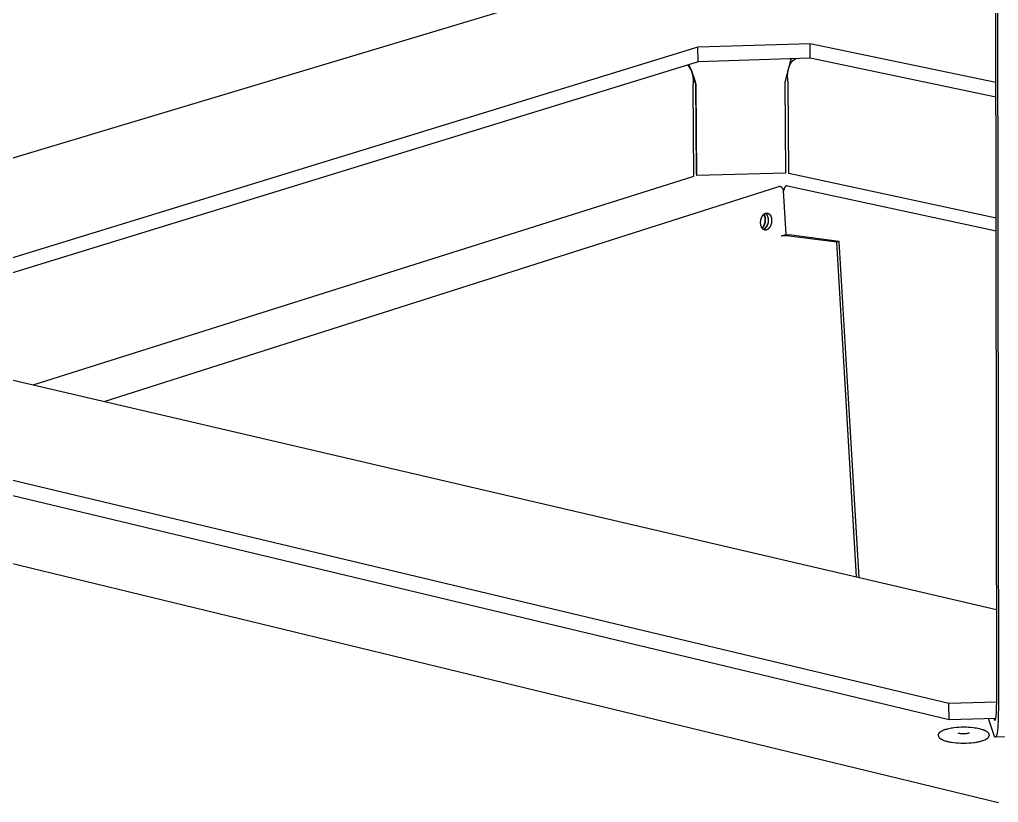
# Model space of a CAD drawing. Header units: millimetres. Extents: x -962 to 3068, y -237 to 2578.
# Drawn here: x 57.1 to 206.3, y 489 to 608.3 of the extents above; entities that cross this region are included whole.
import ezdxf

# ---------------------------------------------------------------- set-up
doc = ezdxf.new("R2010")
doc.units = ezdxf.units.MM
doc.header["$MEASUREMENT"] = 0
doc.layers.add('Domyślny', color=7, linetype='Continuous', true_color=0x000000)
doc.layers.add('Utwórz2D linie widoczne', color=7, linetype='Continuous', true_color=0x000000)

msp = doc.modelspace()

# ---------------------------------------------------------------- linework, layer by layer
at = {"layer": 'Domyślny'}
msp.add_line((-17.56, 543.24), (206.31, 488.99), dxfattribs=at)
at = {"layer": 'Utwórz2D linie widoczne'}
for p, q in [((206.03, 504.2), (205.83, 660.85)), ((206.1, 660.44), (206.29, 503.45)), ((-9.43, 567.55), (141.84, 613.02)), ((177.59, 604.63), (160.5, 604.1)), ((205.91, 598.72), (177.59, 604.63)), ((177.6, 602.44), (177.59, 604.63)), ((160.5, 604.1), (30.55, 564.18)), ((160.52, 601.91), (160.5, 604.1)), ((160.52, 601.91), (30.7, 561.9)), ((158.98, 601.32), (158.9, 601.41)), ((159.06, 601.22), (158.98, 601.32)), ((159.13, 601.12), (159.06, 601.22)), ((159.32, 601.05), (159.12, 601.48)), ((177.6, 602.44), (160.52, 601.91)), ((174.66, 602.25), (174.33, 601.09)), ((174.37, 601.05), (174.41, 601.17)), ((174.41, 601.17), (174.43, 601.23)), ((174.43, 601.23), (174.46, 601.28)), ((174.46, 601.28), (174.48, 601.34)), ((174.48, 601.34), (174.5, 601.39)), ((174.5, 601.39), (174.53, 601.44)), ((174.53, 601.44), (174.55, 601.49)), ((174.55, 601.49), (174.58, 601.54)), ((174.58, 601.54), (174.6, 601.59)), ((174.6, 601.59), (174.63, 601.64)), ((174.63, 601.64), (174.66, 601.69)), ((174.79, 602.35), (174.66, 602.25)), ((174.67, 601.7), (174.66, 602.25)), ((174.66, 601.69), (174.69, 601.73)), ((174.69, 601.73), (174.71, 601.77)), ((174.71, 601.77), (174.74, 601.81)), ((174.74, 601.81), (174.77, 601.85)), ((174.77, 601.85), (174.8, 601.89)), ((174.8, 601.89), (174.83, 601.93)), ((174.83, 601.93), (174.86, 601.97)), ((174.86, 601.97), (174.89, 602)), ((174.89, 602), (174.92, 602.03)), ((174.92, 602.03), (174.95, 602.06)), ((174.95, 602.06), (174.99, 602.09)), ((174.99, 602.09), (175, 602.1)), ((175, 602.1), (175.02, 602.12)), ((175.02, 602.12), (175.04, 602.13)), ((175.04, 602.13), (175.05, 602.14)), ((175.05, 602.14), (175.07, 602.16)), ((175.07, 602.16), (175.09, 602.17)), ((175.09, 602.17), (175.1, 602.18)), ((175.1, 602.18), (175.12, 602.19)), ((175.12, 602.19), (175.14, 602.2)), ((175.14, 602.2), (175.16, 602.21)), ((175.16, 602.21), (175.35, 602.37)), ((205.91, 596.51), (177.6, 602.44)), ((159.2, 601.02), (159.13, 601.12)), ((159.27, 600.92), (159.2, 601.02)), ((159.33, 600.81), (159.27, 600.92)), ((159.51, 600.62), (159.32, 601.05)), ((159.39, 600.71), (159.33, 600.81)), ((159.45, 600.6), (159.39, 600.71)), ((159.5, 600.49), (159.45, 600.6)), ((159.55, 600.37), (159.5, 600.49)), ((159.68, 600.18), (159.51, 600.62)), ((159.6, 600.26), (159.55, 600.37)), ((159.64, 600.14), (159.6, 600.26)), ((159.68, 600.03), (159.64, 600.14)), ((159.84, 599.74), (159.68, 600.18)), ((159.71, 599.91), (159.68, 600.03)), ((159.74, 599.79), (159.71, 599.91)), ((159.76, 599.67), (159.74, 599.79)), ((159.79, 599.55), (159.76, 599.67)), ((159.99, 599.3), (159.84, 599.74)), ((174.03, 599.93), (173.76, 598.75)), ((174.33, 601.09), (174.03, 599.93)), ((174.04, 599.92), (174.19, 600.2)), ((174.17, 599.9), (174.18, 600.04)), ((174.17, 599.77), (174.17, 599.9)), ((174.17, 599.64), (174.17, 599.77)), ((174.18, 600.04), (174.19, 600.17)), ((174.19, 600.17), (174.21, 600.3)), ((174.21, 600.3), (174.22, 600.43)), ((174.22, 600.43), (174.25, 600.56)), ((174.25, 600.56), (174.27, 600.69)), ((174.27, 600.69), (174.31, 600.82)), ((174.31, 600.82), (174.34, 600.94)), ((174.34, 600.94), (174.37, 601.05)), ((159.77, 598.32), (159.79, 598.45)), ((159.88, 584.47), (159.77, 598.32)), ((159.8, 599.43), (159.79, 599.55)), ((159.79, 598.45), (159.81, 598.57)), ((159.82, 599.3), (159.8, 599.43)), ((159.81, 599.28), (160.02, 598.92)), ((159.81, 598.57), (159.82, 598.69)), ((159.82, 599.18), (159.82, 599.3)), ((159.83, 599.06), (159.82, 599.18)), ((159.82, 598.69), (159.83, 598.81)), ((159.83, 598.94), (159.83, 599.06)), ((159.83, 598.81), (159.83, 598.94)), ((160.12, 598.84), (159.99, 599.3)), ((160.2, 598.5), (160.02, 598.92)), ((160.11, 598.74), (160.22, 584.92)), ((160.24, 598.39), (160.12, 598.84)), ((160.2, 598.5), (160.24, 598.39)), ((160.34, 584.54), (160.24, 598.39)), ((173.76, 598.75), (173.85, 584.91)), ((174.17, 599.5), (174.17, 599.64)), ((174.18, 599.36), (174.17, 599.5)), ((174.19, 599.23), (174.18, 599.36)), ((174.2, 599.1), (174.19, 599.23)), ((174.22, 598.97), (174.2, 599.1)), ((174.24, 598.84), (174.22, 598.97)), ((174.26, 598.72), (174.24, 598.84)), ((174.34, 584.87), (174.26, 598.72)), ((160.22, 584.92), (160.34, 584.54)), ((173.85, 584.91), (160.34, 584.54)), ((205.93, 578.08), (174.34, 584.87)), ((59.18, 552.65), (159.88, 584.47)), ((70.04, 550.11), (172.85, 582.87)), ((172.88, 582.87), (172.85, 582.87)), ((172.9, 582.87), (172.88, 582.87)), ((172.92, 582.87), (172.9, 582.87)), ((172.94, 582.87), (172.92, 582.87)), ((172.96, 582.87), (172.94, 582.87)), ((172.98, 582.87), (172.96, 582.87)), ((173.01, 582.86), (172.98, 582.87)), ((173.03, 582.86), (173.01, 582.86)), ((173.05, 582.86), (173.03, 582.86)), ((173.07, 582.85), (173.05, 582.86)), ((173.09, 582.84), (173.07, 582.85)), ((173.11, 582.84), (173.09, 582.84)), ((173.13, 582.83), (173.11, 582.84)), ((173.15, 582.82), (173.13, 582.83)), ((173.17, 582.81), (173.15, 582.82)), ((173.19, 582.8), (173.17, 582.81)), ((173.21, 582.79), (173.19, 582.8)), ((173.23, 582.78), (173.21, 582.79)), ((173.25, 582.77), (173.23, 582.78)), ((173.27, 582.75), (173.25, 582.77)), ((173.28, 582.74), (173.27, 582.75)), ((173.3, 582.73), (173.28, 582.74)), ((173.32, 582.71), (173.3, 582.73)), ((173.33, 582.7), (173.32, 582.71)), ((173.35, 582.68), (173.33, 582.7)), ((173.36, 582.67), (173.35, 582.68)), ((173.38, 582.65), (173.36, 582.67)), ((173.39, 582.63), (173.38, 582.65)), ((173.4, 582.62), (173.39, 582.63)), ((173.42, 582.6), (173.4, 582.62)), ((173.43, 582.58), (173.42, 582.6)), ((173.44, 582.56), (173.43, 582.58)), ((173.45, 582.54), (173.44, 582.56)), ((173.46, 582.52), (173.45, 582.54)), ((173.47, 582.5), (173.46, 582.52)), ((173.48, 582.48), (173.47, 582.5)), ((173.49, 582.46), (173.48, 582.48)), ((173.5, 582.44), (173.49, 582.46)), ((173.63, 582.41), (173.49, 582.42)), ((173.5, 582.42), (173.5, 582.44)), ((173.51, 582.4), (173.5, 582.42)), ((173.51, 582.38), (173.51, 582.4)), ((173.52, 582.36), (173.51, 582.38)), ((173.52, 582.34), (173.52, 582.36)), ((173.53, 582.32), (173.52, 582.34)), ((173.52, 582.27), (173.56, 582.26)), ((173.53, 582.29), (173.53, 582.32)), ((173.53, 582.27), (173.53, 582.29)), ((173.53, 582.25), (173.53, 582.27)), ((173.53, 582.23), (173.53, 582.25)), ((173.53, 582.21), (173.53, 582.23)), ((173.93, 575.55), (173.53, 582.21)), ((173.56, 582.26), (173.59, 582.26)), ((173.59, 582.26), (173.62, 582.25)), ((173.62, 582.47), (173.61, 582.45)), ((173.61, 582.45), (173.61, 582.42)), ((173.61, 582.42), (173.61, 582.4)), ((173.61, 582.4), (173.61, 582.38)), ((173.61, 582.38), (173.61, 582.36)), ((173.61, 582.36), (173.61, 582.34)), ((173.61, 582.34), (173.61, 582.31)), ((173.61, 582.31), (173.62, 582.29)), ((173.63, 582.53), (173.62, 582.51)), ((173.62, 582.51), (173.62, 582.49)), ((173.62, 582.49), (173.62, 582.47)), ((173.62, 582.29), (173.62, 582.27)), ((173.62, 582.27), (173.62, 582.25)), ((173.64, 582.55), (173.63, 582.53)), ((173.65, 582.6), (173.64, 582.57)), ((173.64, 582.57), (173.64, 582.55)), ((173.66, 582.62), (173.65, 582.6)), ((173.67, 582.64), (173.66, 582.62)), ((173.68, 582.68), (173.67, 582.66)), ((173.67, 582.66), (173.67, 582.64)), ((173.69, 582.7), (173.68, 582.68)), ((173.71, 582.71), (173.69, 582.7)), ((173.72, 582.73), (173.71, 582.71)), ((173.73, 582.75), (173.72, 582.73)), ((173.74, 582.77), (173.73, 582.75)), ((173.76, 582.79), (173.74, 582.77)), ((173.77, 582.8), (173.76, 582.79)), ((173.79, 582.82), (173.77, 582.8)), ((173.8, 582.83), (173.79, 582.82)), ((173.82, 582.85), (173.8, 582.83)), ((173.83, 582.86), (173.82, 582.85)), ((173.85, 582.88), (173.83, 582.86)), ((173.87, 582.89), (173.85, 582.88)), ((173.89, 582.9), (173.87, 582.89)), ((173.91, 582.92), (173.89, 582.9)), ((173.92, 582.93), (173.91, 582.92)), ((173.94, 582.94), (173.92, 582.93)), ((173.96, 582.95), (173.94, 582.94)), ((173.98, 582.96), (173.96, 582.95)), ((174, 582.97), (173.98, 582.96)), ((174.02, 582.98), (174, 582.97)), ((174.04, 582.98), (174.02, 582.98)), ((174.07, 582.99), (174.04, 582.98)), ((174.09, 583), (174.07, 582.99)), ((174.11, 583), (174.09, 583)), ((174.13, 583.01), (174.11, 583)), ((174.13, 583.01), (205.94, 576.15)), ((170.7, 578.77), (170.72, 578.78)), ((170.72, 578.78), (170.74, 578.79)), ((170.74, 578.79), (170.76, 578.8)), ((170.76, 578.8), (170.78, 578.8)), ((170.78, 578.8), (170.8, 578.81)), ((170.79, 578.81), (170.83, 578.77)), ((170.8, 578.81), (170.81, 578.82)), ((170.81, 578.82), (170.83, 578.82)), ((170.86, 578.78), (170.82, 578.82)), ((170.83, 578.82), (170.85, 578.83)), ((170.85, 578.83), (170.87, 578.83)), ((170.9, 578.73), (170.86, 578.78)), ((170.87, 578.83), (170.89, 578.84)), ((170.89, 578.84), (170.91, 578.84)), ((170.91, 578.84), (170.92, 578.84)), ((170.92, 578.84), (170.93, 578.84)), ((170.93, 578.84), (170.94, 578.84)), ((170.94, 578.84), (170.95, 578.84)), ((170.95, 578.84), (170.96, 578.84)), ((170.96, 578.84), (170.97, 578.84)), ((170.97, 578.84), (170.98, 578.84)), ((170.98, 578.84), (170.99, 578.84)), ((170.99, 578.84), (171, 578.84)), ((171, 578.84), (171.01, 578.84)), ((171.01, 578.84), (171.02, 578.84)), ((171.02, 578.84), (171.03, 578.84)), ((171.03, 578.84), (171.04, 578.84)), ((171.04, 578.84), (171.05, 578.84)), ((171.05, 578.84), (171.06, 578.84)), ((171.06, 578.84), (171.07, 578.84)), ((171.07, 578.84), (171.08, 578.84)), ((171.08, 578.84), (171.09, 578.83)), ((171.09, 578.83), (171.1, 578.83)), ((171.1, 578.83), (171.11, 578.83)), ((171.11, 578.83), (171.12, 578.83)), ((171.12, 578.83), (171.13, 578.83)), ((171.13, 578.83), (171.14, 578.82)), ((171.14, 578.82), (171.15, 578.82)), ((171.15, 578.82), (171.16, 578.82)), ((171.16, 578.82), (171.17, 578.81)), ((171.17, 578.81), (171.18, 578.81)), ((171.18, 578.81), (171.19, 578.81)), ((171.19, 578.81), (171.2, 578.8)), ((171.2, 578.8), (171.21, 578.8)), ((171.21, 578.8), (171.22, 578.79)), ((171.22, 578.79), (171.23, 578.79)), ((171.23, 578.79), (171.24, 578.78)), ((171.24, 578.78), (171.25, 578.78)), ((171.25, 578.78), (171.26, 578.77)), ((171.26, 578.77), (171.27, 578.77)), ((170.05, 577.51), (170.06, 577.57)), ((170.05, 577.45), (170.05, 577.51)), ((170.05, 577.39), (170.05, 577.45)), ((170.05, 577.33), (170.05, 577.39)), ((170.05, 577.27), (170.05, 577.33)), ((170.06, 577.57), (170.07, 577.63)), ((170.07, 577.7), (170.08, 577.76)), ((170.07, 577.63), (170.07, 577.7)), ((170.08, 577.76), (170.1, 577.83)), ((170.1, 577.83), (170.11, 577.89)), ((170.11, 577.89), (170.13, 577.95)), ((170.13, 577.95), (170.15, 578.01)), ((170.15, 578.01), (170.17, 578.08)), ((170.17, 578.08), (170.18, 578.11)), ((170.18, 578.11), (170.19, 578.14)), ((170.19, 578.14), (170.21, 578.17)), ((170.21, 578.17), (170.22, 578.2)), ((170.22, 578.2), (170.23, 578.22)), ((170.23, 578.22), (170.24, 578.25)), ((170.24, 578.25), (170.26, 578.28)), ((170.26, 578.28), (170.27, 578.31)), ((170.27, 578.31), (170.29, 578.34)), ((170.29, 578.34), (170.3, 578.36)), ((170.3, 578.36), (170.32, 578.39)), ((170.32, 578.39), (170.34, 578.41)), ((170.34, 578.41), (170.35, 578.44)), ((170.35, 578.44), (170.37, 578.46)), ((170.37, 578.46), (170.39, 578.48)), ((170.39, 578.48), (170.4, 578.51)), ((170.4, 578.51), (170.42, 578.53)), ((170.42, 578.53), (170.44, 578.55)), ((170.44, 578.55), (170.46, 578.57)), ((170.46, 578.57), (170.47, 578.59)), ((170.47, 578.59), (170.49, 578.61)), ((170.49, 578.61), (170.51, 578.63)), ((170.51, 578.63), (170.53, 578.65)), ((170.53, 578.65), (170.55, 578.66)), ((170.57, 578.6), (170.54, 578.65)), ((170.55, 578.66), (170.57, 578.68)), ((170.57, 578.68), (170.59, 578.69)), ((170.6, 578.63), (170.57, 578.68)), ((170.6, 578.54), (170.57, 578.6)), ((170.59, 578.69), (170.61, 578.71)), ((170.63, 578.57), (170.6, 578.63)), ((170.62, 578.49), (170.6, 578.54)), ((170.61, 578.71), (170.62, 578.72)), ((170.62, 578.72), (170.64, 578.73)), ((170.65, 578.43), (170.62, 578.49)), ((170.66, 578.52), (170.63, 578.57)), ((170.64, 578.73), (170.66, 578.75)), ((170.67, 578.37), (170.65, 578.43)), ((170.66, 578.75), (170.68, 578.76)), ((170.68, 578.46), (170.66, 578.52)), ((170.69, 578.31), (170.67, 578.37)), ((170.68, 578.76), (170.7, 578.77)), ((170.71, 578.4), (170.68, 578.46)), ((170.68, 577.25), (170.7, 577.32)), ((170.7, 578.25), (170.69, 578.31)), ((170.72, 578.19), (170.7, 578.25)), ((170.7, 577.32), (170.71, 577.38)), ((170.73, 578.35), (170.71, 578.4)), ((170.71, 577.38), (170.73, 577.44)), ((170.73, 578.12), (170.72, 578.19)), ((170.75, 578.29), (170.73, 578.35)), ((170.74, 578.06), (170.73, 578.12)), ((170.73, 577.44), (170.74, 577.5)), ((170.75, 578), (170.74, 578.06)), ((170.74, 577.5), (170.75, 577.56)), ((170.74, 577.25), (170.76, 577.31)), ((170.76, 578.23), (170.75, 578.29)), ((170.76, 577.94), (170.75, 578)), ((170.75, 577.56), (170.76, 577.62)), ((170.78, 578.17), (170.76, 578.23)), ((170.76, 577.88), (170.76, 577.94)), ((170.76, 577.81), (170.76, 577.88)), ((170.76, 577.75), (170.76, 577.81)), ((170.76, 577.69), (170.76, 577.75)), ((170.76, 577.62), (170.76, 577.69)), ((170.76, 577.31), (170.77, 577.37)), ((170.77, 577.37), (170.79, 577.43)), ((170.79, 578.11), (170.78, 578.17)), ((170.8, 578.05), (170.79, 578.11)), ((170.79, 577.43), (170.8, 577.49)), ((170.81, 577.99), (170.8, 578.05)), ((170.8, 577.49), (170.81, 577.55)), ((170.81, 577.92), (170.81, 577.99)), ((170.82, 577.86), (170.81, 577.92)), ((170.81, 577.62), (170.82, 577.68)), ((170.81, 577.55), (170.81, 577.62)), ((170.82, 577.8), (170.82, 577.86)), ((170.82, 577.74), (170.82, 577.8)), ((170.82, 577.68), (170.82, 577.74)), ((170.83, 578.77), (170.86, 578.72)), ((170.86, 578.72), (170.9, 578.68)), ((170.93, 578.69), (170.9, 578.73)), ((170.9, 578.68), (170.93, 578.63)), ((170.97, 578.65), (170.93, 578.69)), ((170.93, 578.63), (170.96, 578.58)), ((170.96, 578.58), (170.99, 578.54)), ((171, 578.6), (170.97, 578.65)), ((170.99, 578.54), (171.02, 578.49)), ((171.03, 578.55), (171, 578.6)), ((171.02, 578.49), (171.05, 578.44)), ((171.06, 578.5), (171.03, 578.55)), ((171.05, 578.44), (171.07, 578.39)), ((171.08, 578.45), (171.06, 578.5)), ((171.07, 578.39), (171.09, 578.33)), ((171.11, 578.4), (171.08, 578.45)), ((171.09, 578.33), (171.11, 578.28)), ((171.13, 578.35), (171.11, 578.4)), ((171.11, 578.28), (171.13, 578.23)), ((171.16, 578.3), (171.13, 578.35)), ((171.13, 578.23), (171.15, 578.17)), ((171.16, 577.28), (171.14, 577.23)), ((171.15, 578.17), (171.16, 578.12)), ((171.18, 578.25), (171.16, 578.3)), ((171.16, 578.12), (171.18, 578.06)), ((171.17, 577.34), (171.16, 577.28)), ((171.19, 577.39), (171.17, 577.34)), ((171.19, 578.2), (171.18, 578.25)), ((171.18, 578.06), (171.19, 578.01)), ((171.21, 578.14), (171.19, 578.2)), ((171.19, 578.01), (171.2, 577.95)), ((171.2, 577.45), (171.19, 577.39)), ((171.2, 577.95), (171.21, 577.9)), ((171.21, 577.56), (171.2, 577.5)), ((171.2, 577.5), (171.2, 577.45)), ((171.23, 578.09), (171.21, 578.14)), ((171.21, 577.9), (171.21, 577.84)), ((171.21, 577.84), (171.21, 577.79)), ((171.21, 577.79), (171.22, 577.73)), ((171.22, 577.67), (171.21, 577.62)), ((171.21, 577.62), (171.21, 577.56)), ((171.21, 577.25), (171.22, 577.31)), ((171.22, 577.73), (171.22, 577.67)), ((171.22, 577.31), (171.24, 577.36)), ((171.24, 578.03), (171.23, 578.09)), ((171.25, 577.98), (171.24, 578.03)), ((171.24, 577.36), (171.25, 577.42)), ((171.26, 577.92), (171.25, 577.98)), ((171.25, 577.42), (171.26, 577.47)), ((171.26, 577.87), (171.26, 577.92)), ((171.27, 577.81), (171.26, 577.87)), ((171.26, 577.53), (171.27, 577.58)), ((171.26, 577.47), (171.26, 577.53)), ((171.27, 578.77), (171.27, 578.76)), ((171.27, 578.76), (171.28, 578.76)), ((171.27, 577.75), (171.27, 577.81)), ((171.27, 577.7), (171.27, 577.75)), ((171.27, 577.64), (171.27, 577.7)), ((171.27, 577.58), (171.27, 577.64)), ((171.28, 578.76), (171.29, 578.75)), ((171.29, 578.75), (171.3, 578.74)), ((171.3, 578.74), (171.31, 578.74)), ((171.31, 578.74), (171.32, 578.73)), ((171.32, 578.73), (171.34, 578.71)), ((171.34, 578.71), (171.36, 578.7)), ((171.36, 578.7), (171.38, 578.68)), ((171.38, 578.68), (171.39, 578.67)), ((171.39, 578.67), (171.41, 578.65)), ((171.41, 578.65), (171.43, 578.63)), ((171.43, 578.63), (171.44, 578.61)), ((171.44, 578.61), (171.46, 578.59)), ((171.46, 578.59), (171.48, 578.57)), ((171.48, 578.57), (171.49, 578.55)), ((171.49, 578.55), (171.51, 578.53)), ((171.51, 578.53), (171.52, 578.51)), ((171.52, 578.51), (171.54, 578.49)), ((171.54, 578.49), (171.55, 578.46)), ((171.55, 578.46), (171.56, 578.44)), ((171.56, 578.44), (171.58, 578.42)), ((171.58, 578.42), (171.59, 578.39)), ((171.59, 578.39), (171.6, 578.37)), ((171.6, 578.37), (171.61, 578.34)), ((171.61, 578.34), (171.62, 578.31)), ((171.62, 578.31), (171.63, 578.29)), ((171.63, 578.29), (171.64, 578.26)), ((171.64, 578.26), (171.65, 578.23)), ((171.65, 578.23), (171.66, 578.21)), ((171.66, 578.21), (171.67, 578.18)), ((171.67, 578.18), (171.67, 578.15)), ((171.67, 578.15), (171.68, 578.12)), ((171.68, 578.12), (171.69, 578.09)), ((171.69, 578.09), (171.7, 578.04)), ((171.7, 577.32), (171.69, 577.26)), ((171.7, 578.04), (171.71, 577.98)), ((171.71, 577.39), (171.7, 577.32)), ((171.71, 577.98), (171.72, 577.92)), ((171.72, 577.45), (171.71, 577.39)), ((171.72, 577.92), (171.72, 577.87)), ((171.72, 577.87), (171.73, 577.81)), ((171.73, 577.57), (171.72, 577.51)), ((171.72, 577.51), (171.72, 577.45)), ((171.73, 577.81), (171.73, 577.75)), ((171.73, 577.75), (171.73, 577.69)), ((171.73, 577.69), (171.73, 577.64)), ((171.73, 577.64), (171.73, 577.57)), ((170.06, 577.22), (170.05, 577.27)), ((170.07, 577.16), (170.06, 577.22)), ((170.07, 577.1), (170.07, 577.16)), ((170.08, 577.05), (170.07, 577.1)), ((170.09, 577.02), (170.08, 577.05)), ((170.09, 576.99), (170.09, 577.02)), ((170.1, 576.96), (170.09, 576.99)), ((170.11, 576.93), (170.1, 576.96)), ((170.12, 576.91), (170.11, 576.93)), ((170.12, 576.88), (170.12, 576.91)), ((170.13, 576.85), (170.12, 576.88)), ((170.14, 576.82), (170.13, 576.85)), ((170.15, 576.8), (170.14, 576.82)), ((170.16, 576.77), (170.15, 576.8)), ((170.17, 576.74), (170.16, 576.77)), ((170.18, 576.72), (170.17, 576.74)), ((170.2, 576.69), (170.18, 576.72)), ((170.21, 576.67), (170.2, 576.69)), ((170.22, 576.64), (170.21, 576.67)), ((170.23, 576.62), (170.22, 576.64)), ((170.25, 576.6), (170.23, 576.62)), ((170.26, 576.57), (170.25, 576.6)), ((170.28, 576.55), (170.26, 576.57)), ((170.27, 576.55), (170.32, 576.6)), ((170.29, 576.53), (170.28, 576.55)), ((170.31, 576.51), (170.29, 576.53)), ((170.3, 576.52), (170.34, 576.56)), ((170.32, 576.49), (170.31, 576.51)), ((170.32, 576.6), (170.36, 576.65)), ((170.34, 576.47), (170.32, 576.49)), ((170.34, 576.56), (170.38, 576.61)), ((170.35, 576.45), (170.34, 576.47)), ((170.37, 576.43), (170.35, 576.45)), ((170.36, 576.65), (170.4, 576.7)), ((170.39, 576.42), (170.37, 576.43)), ((170.38, 576.61), (170.42, 576.66)), ((170.41, 576.4), (170.39, 576.42)), ((170.4, 576.7), (170.43, 576.75)), ((170.42, 576.38), (170.41, 576.4)), ((170.42, 576.66), (170.46, 576.71)), ((170.44, 576.37), (170.42, 576.38)), ((170.43, 576.75), (170.47, 576.8)), ((170.46, 576.35), (170.44, 576.37)), ((170.46, 576.71), (170.5, 576.76)), ((170.47, 576.35), (170.46, 576.35)), ((170.47, 576.8), (170.5, 576.85)), ((170.48, 576.34), (170.47, 576.35)), ((170.53, 576.37), (170.48, 576.34)), ((170.49, 576.34), (170.48, 576.34)), ((170.5, 576.33), (170.49, 576.34)), ((170.5, 576.85), (170.53, 576.91)), ((170.5, 576.76), (170.53, 576.81)), ((170.51, 576.32), (170.5, 576.33)), ((170.51, 576.33), (170.56, 576.36)), ((170.51, 576.32), (170.51, 576.33)), ((170.52, 576.32), (170.51, 576.32)), ((170.53, 576.31), (170.52, 576.32)), ((170.53, 576.91), (170.56, 576.96)), ((170.53, 576.81), (170.56, 576.86)), ((170.57, 576.41), (170.53, 576.37)), ((170.54, 576.31), (170.53, 576.31)), ((170.55, 576.3), (170.54, 576.31)), ((170.56, 576.3), (170.55, 576.3)), ((170.56, 576.96), (170.59, 577.02)), ((170.56, 576.86), (170.6, 576.91)), ((170.56, 576.36), (170.61, 576.39)), ((170.57, 576.29), (170.56, 576.3)), ((170.62, 576.44), (170.57, 576.41)), ((170.58, 576.29), (170.57, 576.29)), ((170.59, 576.28), (170.58, 576.29)), ((170.59, 577.02), (170.62, 577.08)), ((170.6, 576.28), (170.59, 576.28)), ((170.6, 576.91), (170.62, 576.97)), ((170.61, 576.28), (170.6, 576.28)), ((170.61, 576.39), (170.65, 576.42)), ((170.62, 576.27), (170.61, 576.28)), ((170.62, 577.08), (170.64, 577.14)), ((170.62, 576.97), (170.65, 577.02)), ((170.66, 576.48), (170.62, 576.44)), ((170.63, 576.27), (170.62, 576.27)), ((170.64, 576.26), (170.63, 576.27)), ((170.64, 577.14), (170.66, 577.2)), ((170.65, 576.26), (170.64, 576.26)), ((170.65, 577.02), (170.68, 577.08)), ((170.65, 576.42), (170.7, 576.46)), ((170.66, 576.26), (170.65, 576.26)), ((170.66, 577.2), (170.68, 577.25)), ((170.7, 576.52), (170.66, 576.48)), ((170.67, 576.26), (170.66, 576.26)), ((170.68, 576.25), (170.67, 576.26)), ((170.68, 577.08), (170.7, 577.14)), ((170.69, 576.25), (170.68, 576.25)), ((170.7, 576.25), (170.69, 576.25)), ((170.7, 577.14), (170.72, 577.19)), ((170.74, 576.56), (170.7, 576.52)), ((170.7, 576.46), (170.74, 576.5)), ((170.71, 576.25), (170.7, 576.25)), ((170.72, 576.25), (170.71, 576.25)), ((170.72, 577.19), (170.74, 577.25)), ((170.73, 576.24), (170.72, 576.25)), ((170.74, 576.24), (170.73, 576.24)), ((170.78, 576.6), (170.74, 576.56)), ((170.74, 576.5), (170.78, 576.54)), ((170.75, 576.24), (170.74, 576.24)), ((170.76, 576.24), (170.75, 576.24)), ((170.77, 576.24), (170.76, 576.24)), ((170.78, 576.24), (170.77, 576.24)), ((170.82, 576.64), (170.78, 576.6)), ((170.78, 576.54), (170.82, 576.58)), ((170.79, 576.24), (170.78, 576.24)), ((170.8, 576.24), (170.79, 576.24)), ((170.81, 576.24), (170.8, 576.24)), ((170.82, 576.24), (170.81, 576.24)), ((170.85, 576.68), (170.82, 576.64)), ((170.82, 576.58), (170.86, 576.62)), ((170.83, 576.24), (170.82, 576.24)), ((170.84, 576.24), (170.83, 576.24)), ((170.85, 576.24), (170.84, 576.24)), ((170.89, 576.73), (170.85, 576.68)), ((170.86, 576.24), (170.85, 576.24)), ((170.86, 576.62), (170.9, 576.66)), ((170.87, 576.25), (170.86, 576.24)), ((170.86, 576.24), (170.86, 576.24)), ((170.89, 576.25), (170.87, 576.25)), ((170.92, 576.77), (170.89, 576.73)), ((170.91, 576.25), (170.89, 576.25)), ((170.9, 576.66), (170.93, 576.7)), ((170.93, 576.26), (170.91, 576.25)), ((170.95, 576.82), (170.92, 576.77)), ((170.93, 576.7), (170.96, 576.75)), ((170.95, 576.26), (170.93, 576.26)), ((170.98, 576.87), (170.95, 576.82)), ((170.97, 576.27), (170.95, 576.26)), ((170.96, 576.75), (171, 576.79)), ((170.99, 576.27), (170.97, 576.27)), ((171.01, 576.92), (170.98, 576.87)), ((171.01, 576.28), (170.99, 576.27)), ((171, 576.79), (171.03, 576.84)), ((171.04, 576.97), (171.01, 576.92)), ((171.03, 576.29), (171.01, 576.28)), ((171.03, 576.84), (171.06, 576.89)), ((171.04, 576.3), (171.03, 576.29)), ((171.06, 577.02), (171.04, 576.97)), ((171.06, 576.31), (171.04, 576.3)), ((171.09, 577.07), (171.06, 577.02)), ((171.06, 576.89), (171.08, 576.94)), ((171.08, 576.32), (171.06, 576.31)), ((171.08, 576.94), (171.11, 576.99)), ((171.1, 576.33), (171.08, 576.32)), ((171.11, 577.12), (171.09, 577.07)), ((171.12, 576.34), (171.1, 576.33)), ((171.13, 577.17), (171.11, 577.12)), ((171.11, 576.99), (171.13, 577.04)), ((171.14, 576.35), (171.12, 576.34)), ((171.14, 577.23), (171.13, 577.17)), ((171.13, 577.04), (171.16, 577.09)), ((171.16, 576.36), (171.14, 576.35)), ((171.16, 577.09), (171.18, 577.14)), ((171.18, 576.38), (171.16, 576.36)), ((171.18, 577.14), (171.19, 577.2)), ((171.2, 576.39), (171.18, 576.38)), ((171.19, 577.2), (171.21, 577.25)), ((171.22, 576.41), (171.2, 576.39)), ((171.23, 576.42), (171.22, 576.41)), ((171.25, 576.44), (171.23, 576.42)), ((171.27, 576.46), (171.25, 576.44)), ((171.29, 576.48), (171.27, 576.46)), ((171.31, 576.49), (171.29, 576.48)), ((171.33, 576.51), (171.31, 576.49)), ((171.34, 576.53), (171.33, 576.51)), ((171.36, 576.56), (171.34, 576.53)), ((171.38, 576.58), (171.36, 576.56)), ((171.4, 576.6), (171.38, 576.58)), ((171.41, 576.62), (171.4, 576.6)), ((171.43, 576.65), (171.41, 576.62)), ((171.45, 576.67), (171.43, 576.65)), ((171.46, 576.7), (171.45, 576.67)), ((171.48, 576.72), (171.46, 576.7)), ((171.49, 576.75), (171.48, 576.72)), ((171.51, 576.78), (171.49, 576.75)), ((171.52, 576.8), (171.51, 576.78)), ((171.54, 576.83), (171.52, 576.8)), ((171.55, 576.86), (171.54, 576.83)), ((171.56, 576.89), (171.55, 576.86)), ((171.58, 576.92), (171.56, 576.89)), ((171.59, 576.95), (171.58, 576.92)), ((171.6, 576.98), (171.59, 576.95)), ((171.61, 577.01), (171.6, 576.98)), ((171.63, 577.07), (171.61, 577.01)), ((171.65, 577.13), (171.63, 577.07)), ((171.67, 577.2), (171.65, 577.13)), ((171.69, 577.26), (171.67, 577.2)), ((173.83, 575.52), (173.17, 575.31)), ((173.24, 575.33), (173.17, 575.31)), ((173.32, 575.34), (173.24, 575.33)), ((173.39, 575.36), (173.32, 575.34)), ((173.47, 575.37), (173.39, 575.36)), ((173.55, 575.38), (173.47, 575.37)), ((173.62, 575.38), (173.55, 575.38)), ((173.7, 575.38), (173.62, 575.38)), ((173.78, 575.39), (173.7, 575.38)), ((173.85, 575.38), (173.78, 575.39)), ((173.93, 575.55), (173.83, 575.52)), ((173.83, 575.52), (174.39, 575.5)), ((173.93, 575.38), (173.85, 575.38)), ((174.01, 575.37), (173.93, 575.38)), ((181.65, 574.38), (174.01, 575.37)), ((182.03, 574.5), (174.39, 575.5)), ((182.03, 574.5), (181.65, 574.38)), ((184.69, 523.36), (181.65, 574.38)), ((185.08, 523.27), (182.03, 574.5)), ((30.88, 559.25), (206.01, 518.39)), ((198.76, 504.08), (-9.27, 553.65)), ((198.77, 501.6), (-9.2, 551.31)), ((206.03, 504.27), (198.76, 504.08)), ((206.02, 503.56), (206.03, 504.2)), ((198.77, 501.6), (198.76, 504.08)), ((205.98, 502.65), (206, 502.94)), ((206, 502.94), (206.02, 503.56)), ((206.29, 503.45), (206.28, 502.36)), ((205.89, 501.79), (198.77, 501.6)), ((205.65, 499.2), (204.76, 501.76)), ((205.61, 501.78), (205.64, 501.67)), ((205.64, 501.67), (205.65, 501.65)), ((205.65, 501.65), (205.66, 501.63)), ((205.66, 501.63), (205.67, 501.61)), ((205.67, 501.61), (205.68, 501.6)), ((205.68, 501.6), (205.68, 501.59)), ((205.68, 501.59), (205.68, 501.58)), ((205.68, 501.58), (205.69, 501.57)), ((205.69, 501.57), (205.69, 501.56)), ((205.69, 501.56), (205.7, 501.56)), ((205.7, 501.56), (205.7, 501.55)), ((205.7, 501.55), (205.7, 501.55)), ((205.7, 501.55), (205.71, 501.54)), ((205.71, 501.54), (205.71, 501.54)), ((205.71, 501.54), (205.71, 501.54)), ((205.71, 501.54), (205.71, 501.53)), ((205.71, 501.53), (205.71, 501.53)), ((205.71, 501.53), (205.72, 501.53)), ((205.72, 501.53), (205.72, 501.53)), ((205.72, 501.53), (205.72, 501.53)), ((205.72, 501.53), (205.72, 501.52)), ((205.72, 501.52), (205.73, 501.52)), ((205.73, 501.52), (205.73, 501.52)), ((205.73, 501.52), (205.73, 501.52)), ((205.73, 501.52), (205.73, 501.52)), ((205.73, 501.52), (205.73, 501.51)), ((205.73, 501.51), (205.74, 501.51)), ((205.74, 501.51), (205.74, 501.51)), ((205.74, 501.51), (205.74, 501.51)), ((205.74, 501.51), (205.74, 501.51)), ((205.74, 501.51), (205.75, 501.51)), ((205.75, 501.51), (205.75, 501.51)), ((205.75, 501.51), (205.75, 501.51)), ((205.75, 501.51), (205.75, 501.51)), ((205.75, 501.51), (205.76, 501.51)), ((205.76, 501.51), (205.76, 501.51)), ((205.76, 501.51), (205.76, 501.51)), ((205.76, 501.51), (205.76, 501.51)), ((205.76, 501.51), (205.76, 501.51)), ((205.76, 501.51), (205.77, 501.51)), ((205.77, 501.51), (205.77, 501.51)), ((205.77, 501.51), (205.77, 501.51)), ((205.77, 501.51), (205.77, 501.51)), ((205.77, 501.51), (205.78, 501.51)), ((205.78, 501.51), (205.78, 501.52)), ((205.78, 501.52), (205.78, 501.52)), ((205.78, 501.52), (205.78, 501.52)), ((205.78, 501.52), (205.79, 501.52)), ((205.78, 501.51), (205.78, 501.51)), ((205.79, 501.52), (205.79, 501.53)), ((205.79, 501.53), (205.79, 501.53)), ((205.79, 501.53), (205.8, 501.53)), ((205.79, 501.52), (205.79, 501.52)), ((205.79, 501.52), (205.79, 501.52)), ((205.8, 501.53), (205.8, 501.54)), ((205.8, 501.54), (205.8, 501.54)), ((205.8, 501.54), (205.81, 501.54)), ((205.8, 501.53), (205.8, 501.53)), ((205.81, 501.55), (205.81, 501.56)), ((205.81, 501.56), (205.82, 501.56)), ((205.81, 501.54), (205.81, 501.55)), ((205.81, 501.55), (205.81, 501.55)), ((205.81, 501.55), (205.81, 501.55)), ((205.82, 501.57), (205.83, 501.58)), ((205.82, 501.56), (205.82, 501.57)), ((205.83, 501.6), (205.84, 501.61)), ((205.83, 501.59), (205.83, 501.6)), ((205.83, 501.58), (205.83, 501.59)), ((205.84, 501.62), (205.85, 501.63)), ((205.84, 501.61), (205.84, 501.62)), ((205.85, 501.66), (205.86, 501.69)), ((205.85, 501.63), (205.85, 501.66)), ((205.86, 501.69), (205.87, 501.72)), ((205.87, 501.72), (205.88, 501.75)), ((205.88, 501.75), (205.89, 501.79)), ((205.89, 501.79), (205.9, 501.87)), ((205.9, 501.87), (205.92, 501.95)), ((205.92, 501.95), (205.93, 502.05)), ((205.93, 502.05), (205.94, 502.16)), ((205.94, 502.16), (205.96, 502.39)), ((205.96, 502.39), (205.98, 502.65)), ((206.25, 501.32), (206.22, 500.84)), ((206.28, 502.36), (206.25, 501.32)), ((197.39, 499.7), (197.42, 499.73)), ((197.42, 499.73), (197.45, 499.75)), ((197.45, 499.75), (197.48, 499.78)), ((197.48, 499.78), (197.52, 499.8)), ((197.52, 499.8), (197.55, 499.83)), ((197.55, 499.83), (197.59, 499.85)), ((197.59, 499.85), (197.63, 499.87)), ((197.63, 499.87), (197.67, 499.9)), ((197.67, 499.9), (197.71, 499.92)), ((197.71, 499.92), (197.75, 499.94)), ((197.75, 499.94), (197.8, 499.96)), ((197.8, 499.96), (197.85, 499.98)), ((197.85, 499.98), (197.89, 500.01)), ((197.89, 500.01), (197.99, 500.05)), ((197.99, 500.05), (198.1, 500.09)), ((198.1, 500.09), (198.17, 500.11)), ((198.17, 500.11), (198.25, 500.14)), ((198.25, 500.14), (198.41, 500.18)), ((198.41, 500.18), (198.57, 500.23)), ((198.57, 500.23), (198.75, 500.27)), ((198.75, 500.27), (198.93, 500.31)), ((198.93, 500.31), (199.12, 500.35)), ((199.12, 500.35), (199.32, 500.38)), ((199.32, 500.38), (199.52, 500.41)), ((199.52, 500.41), (199.89, 500.45)), ((199.89, 500.45), (200.26, 500.48)), ((200.26, 500.48), (200.63, 500.49)), ((200.63, 500.49), (201, 500.5)), ((201, 500.5), (201.37, 500.5)), ((201.37, 500.5), (201.74, 500.48)), ((201.74, 500.48), (202.11, 500.45)), ((202.11, 500.45), (202.48, 500.41)), ((202.48, 500.41), (202.7, 500.38)), ((202.7, 500.38), (202.93, 500.34)), ((202.93, 500.34), (203.15, 500.3)), ((203.15, 500.3), (203.37, 500.25)), ((203.37, 500.25), (203.53, 500.21)), ((203.53, 500.21), (203.69, 500.17)), ((203.69, 500.17), (203.81, 500.13)), ((203.81, 500.13), (203.93, 500.09)), ((203.93, 500.09), (203.99, 500.06)), ((203.99, 500.06), (204.06, 500.04)), ((204.06, 500.04), (204.12, 500.01)), ((204.12, 500.01), (204.19, 499.98)), ((204.19, 499.98), (204.23, 499.96)), ((204.23, 499.96), (204.28, 499.94)), ((204.28, 499.94), (204.32, 499.91)), ((204.32, 499.91), (204.37, 499.89)), ((204.37, 499.89), (204.41, 499.86)), ((204.41, 499.86), (204.46, 499.84)), ((204.46, 499.84), (204.5, 499.81)), ((204.5, 499.81), (204.54, 499.78)), ((204.54, 499.78), (204.57, 499.75)), ((204.57, 499.75), (204.59, 499.74)), ((204.59, 499.74), (204.61, 499.72)), ((204.61, 499.72), (204.62, 499.71)), ((248.25, 500.23), (205.84, 498.92)), ((206.13, 499.83), (206.1, 499.66)), ((206.15, 500), (206.13, 499.83)), ((206.19, 500.4), (206.15, 500)), ((206.22, 500.84), (206.19, 500.4)), ((197.15, 499.3), (197.16, 499.32)), ((197.15, 499.29), (197.15, 499.3)), ((197.15, 499.3), (197.15, 499.3)), ((197.15, 499.28), (197.15, 499.29)), ((197.15, 499.27), (197.15, 499.28)), ((197.15, 499.26), (197.15, 499.27)), ((197.15, 499.25), (197.15, 499.26)), ((197.15, 499.24), (197.15, 499.25)), ((197.15, 499.23), (197.15, 499.24)), ((197.15, 499.15), (197.15, 499.23)), ((197.15, 499.15), (197.15, 499.14)), ((197.15, 499.14), (197.15, 499.14)), ((197.15, 499.14), (197.15, 499.13)), ((197.15, 499.13), (197.15, 499.12)), ((197.15, 499.12), (197.15, 499.11)), ((197.15, 499.11), (197.15, 499.1)), ((197.15, 499.1), (197.15, 499.09)), ((197.15, 499.09), (197.15, 499.09)), ((197.15, 499.09), (197.16, 499.08)), ((197.16, 499.36), (197.17, 499.37)), ((197.16, 499.34), (197.16, 499.36)), ((197.16, 499.32), (197.16, 499.34)), ((197.16, 499.08), (197.16, 499.07)), ((197.16, 499.07), (197.16, 499.06)), ((197.16, 499.06), (197.16, 499.05)), ((197.16, 499.05), (197.17, 499.04)), ((197.17, 499.39), (197.18, 499.41)), ((197.17, 499.37), (197.17, 499.39)), ((197.17, 499.04), (197.17, 499.04)), ((197.17, 499.04), (197.17, 499.03)), ((197.17, 499.03), (197.17, 499.02)), ((197.17, 499.02), (197.18, 499.01)), ((197.18, 499.42), (197.19, 499.44)), ((197.18, 499.41), (197.18, 499.42)), ((197.18, 499.01), (197.18, 499)), ((197.18, 499), (197.18, 499)), ((197.18, 499), (197.19, 498.99)), ((197.19, 499.44), (197.2, 499.45)), ((197.19, 498.99), (197.19, 498.98)), ((197.19, 498.98), (197.2, 498.97)), ((197.2, 499.45), (197.21, 499.47)), ((197.2, 498.97), (197.2, 498.96)), ((197.2, 498.96), (197.21, 498.96)), ((197.21, 499.49), (197.22, 499.5)), ((197.21, 499.47), (197.21, 499.49)), ((197.21, 498.96), (197.21, 498.95)), ((197.21, 498.95), (197.22, 498.94)), ((197.22, 499.5), (197.23, 499.52)), ((197.22, 498.94), (197.22, 498.93)), ((197.22, 498.93), (197.23, 498.92)), ((197.23, 499.52), (197.24, 499.53)), ((197.23, 498.92), (197.24, 498.91)), ((197.24, 499.53), (197.25, 499.55)), ((197.24, 498.91), (197.25, 498.89)), ((197.25, 499.55), (197.26, 499.56)), ((197.25, 498.89), (197.26, 498.88)), ((197.26, 499.56), (197.27, 499.58)), ((197.26, 498.88), (197.28, 498.86)), ((197.27, 499.58), (197.28, 499.59)), ((197.28, 499.59), (197.29, 499.61)), ((197.28, 498.86), (197.29, 498.84)), ((197.29, 499.61), (197.31, 499.62)), ((197.29, 498.84), (197.31, 498.83)), ((197.31, 499.62), (197.32, 499.63)), ((197.31, 498.83), (197.32, 498.81)), ((197.32, 499.63), (197.33, 499.65)), ((197.32, 498.81), (197.34, 498.8)), ((197.33, 499.65), (197.35, 499.66)), ((197.34, 498.8), (197.36, 498.78)), ((197.35, 499.66), (197.36, 499.67)), ((197.36, 499.67), (197.37, 499.69)), ((197.36, 498.78), (197.38, 498.77)), ((197.37, 499.69), (197.39, 499.7)), ((197.38, 498.77), (197.4, 498.75)), ((197.4, 498.75), (197.42, 498.74)), ((197.42, 498.74), (197.44, 498.72)), ((197.44, 498.72), (197.46, 498.71)), ((197.46, 498.71), (197.48, 498.69)), ((197.48, 498.69), (197.5, 498.68)), ((197.5, 498.68), (197.55, 498.65)), ((197.55, 498.65), (197.6, 498.62)), ((197.6, 498.62), (197.65, 498.59)), ((197.65, 498.59), (197.7, 498.57)), ((197.7, 498.57), (197.76, 498.54)), ((197.76, 498.54), (197.82, 498.51)), ((197.82, 498.51), (197.88, 498.49)), ((197.88, 498.49), (197.94, 498.46)), ((197.94, 498.46), (198, 498.44)), ((198, 498.44), (198.13, 498.39)), ((198.13, 498.39), (198.27, 498.35)), ((198.27, 498.35), (198.41, 498.31)), ((198.41, 498.31), (198.56, 498.28)), ((198.56, 498.28), (198.69, 498.24)), ((198.69, 498.24), (198.84, 498.21)), ((200.09, 499.6), (200.25, 499.55)), ((200.25, 499.55), (200.37, 499.53)), ((200.37, 499.53), (200.49, 499.51)), ((200.49, 499.51), (200.61, 499.5)), ((200.61, 499.5), (200.73, 499.48)), ((200.73, 499.48), (200.85, 499.48)), ((200.85, 499.48), (200.97, 499.48)), ((200.97, 499.48), (201.09, 499.48)), ((201.09, 499.48), (201.21, 499.48)), ((201.21, 499.48), (201.32, 499.49)), ((201.32, 499.49), (201.44, 499.51)), ((201.44, 499.51), (201.56, 499.53)), ((201.56, 499.53), (201.68, 499.55)), ((201.68, 499.55), (201.8, 499.58)), ((201.8, 499.58), (201.91, 499.61)), ((203.05, 498.2), (203.2, 498.23)), ((203.2, 498.23), (203.35, 498.26)), ((203.35, 498.26), (203.5, 498.3)), ((203.5, 498.3), (203.63, 498.33)), ((203.63, 498.33), (203.76, 498.37)), ((203.76, 498.37), (203.88, 498.41)), ((203.88, 498.41), (203.99, 498.44)), ((203.99, 498.44), (204.08, 498.48)), ((204.08, 498.48), (204.17, 498.52)), ((204.17, 498.52), (204.26, 498.55)), ((204.26, 498.55), (204.3, 498.57)), ((204.3, 498.57), (204.34, 498.59)), ((204.34, 498.59), (204.38, 498.61)), ((204.38, 498.61), (204.42, 498.64)), ((204.42, 498.64), (204.45, 498.66)), ((204.45, 498.66), (204.49, 498.68)), ((204.49, 498.68), (204.52, 498.7)), ((204.52, 498.7), (204.56, 498.72)), ((204.56, 498.72), (204.59, 498.75)), ((204.59, 498.75), (204.62, 498.77)), ((204.62, 499.71), (204.64, 499.69)), ((204.62, 498.77), (204.65, 498.79)), ((204.64, 499.69), (204.66, 499.68)), ((204.65, 498.79), (204.66, 498.8)), ((204.66, 499.68), (204.67, 499.66)), ((204.66, 498.8), (204.67, 498.81)), ((204.67, 499.66), (204.68, 499.65)), ((204.67, 498.81), (204.69, 498.83)), ((204.68, 499.65), (204.7, 499.63)), ((204.69, 498.83), (204.7, 498.84)), ((204.7, 499.63), (204.71, 499.62)), ((204.7, 498.84), (204.71, 498.85)), ((204.71, 499.62), (204.72, 499.6)), ((204.71, 498.85), (204.72, 498.86)), ((204.72, 499.6), (204.74, 499.58)), ((204.72, 498.86), (204.73, 498.87)), ((204.73, 498.87), (204.74, 498.89)), ((204.74, 499.58), (204.75, 499.57)), ((204.74, 498.89), (204.75, 498.9)), ((204.75, 499.57), (204.76, 499.55)), ((204.75, 498.9), (204.76, 498.91)), ((204.76, 499.55), (204.77, 499.53)), ((204.76, 498.91), (204.77, 498.92)), ((204.77, 499.53), (204.78, 499.52)), ((204.77, 498.92), (204.78, 498.94)), ((204.78, 499.52), (204.79, 499.51)), ((204.78, 498.94), (204.79, 498.95)), ((204.79, 499.51), (204.8, 499.49)), ((204.79, 498.95), (204.8, 498.96)), ((204.8, 499.49), (204.8, 499.47)), ((204.8, 499.47), (204.81, 499.46)), ((204.8, 498.97), (204.81, 498.99)), ((204.8, 498.96), (204.8, 498.97)), ((204.81, 499.46), (204.82, 499.44)), ((204.81, 498.99), (204.82, 499)), ((204.82, 499.44), (204.82, 499.43)), ((204.82, 499.43), (204.83, 499.41)), ((204.82, 499.01), (204.83, 499.02)), ((204.82, 499), (204.82, 499.01)), ((204.83, 499.41), (204.83, 499.4)), ((204.83, 499.4), (204.84, 499.39)), ((204.83, 499.04), (204.84, 499.05)), ((204.83, 499.02), (204.83, 499.04)), ((204.84, 499.39), (204.84, 499.38)), ((204.84, 499.38), (204.84, 499.37)), ((204.84, 499.37), (204.85, 499.36)), ((204.84, 499.06), (204.85, 499.07)), ((204.84, 499.05), (204.84, 499.06)), ((204.85, 499.36), (204.85, 499.35)), ((204.85, 499.35), (204.85, 499.34)), ((204.85, 499.34), (204.85, 499.33)), ((204.85, 499.33), (204.85, 499.32)), ((204.85, 499.32), (204.85, 499.31)), ((204.85, 499.31), (204.86, 499.3)), ((204.85, 499.1), (204.85, 499.11)), ((204.85, 499.11), (204.86, 499.11)), ((204.85, 499.09), (204.85, 499.1)), ((204.85, 499.08), (204.85, 499.09)), ((204.85, 499.09), (204.85, 499.09)), ((204.85, 499.07), (204.85, 499.08)), ((204.85, 499.07), (204.85, 499.07)), ((204.86, 499.3), (204.86, 499.29)), ((204.86, 499.29), (204.86, 499.28)), ((204.86, 499.28), (204.86, 499.27)), ((204.86, 499.27), (204.86, 499.26)), ((204.86, 499.26), (204.86, 499.25)), ((204.86, 499.25), (204.86, 499.16)), ((204.86, 499.15), (204.86, 499.16)), ((204.86, 499.16), (204.86, 499.16)), ((204.86, 499.14), (204.86, 499.15)), ((204.86, 499.13), (204.86, 499.14)), ((204.86, 499.14), (204.86, 499.14)), ((204.86, 499.12), (204.86, 499.13)), ((204.86, 499.13), (204.86, 499.13)), ((204.86, 499.11), (204.86, 499.12)), ((205.66, 499.16), (205.65, 499.2)), ((205.68, 499.12), (205.66, 499.16)), ((205.69, 499.08), (205.68, 499.12)), ((205.7, 499.07), (205.69, 499.08)), ((205.71, 499.05), (205.7, 499.07)), ((205.71, 499.04), (205.71, 499.05)), ((205.72, 499.02), (205.71, 499.04)), ((205.73, 499.01), (205.72, 499.02)), ((205.74, 499), (205.73, 499.01)), ((205.74, 498.99), (205.74, 499)), ((205.75, 498.98), (205.74, 498.99)), ((205.75, 498.97), (205.75, 498.98)), ((205.75, 498.98), (205.75, 498.98)), ((205.76, 498.97), (205.75, 498.97)), ((205.76, 498.96), (205.76, 498.97)), ((205.77, 498.96), (205.76, 498.96)), ((205.77, 498.95), (205.77, 498.96)), ((205.78, 498.95), (205.77, 498.95)), ((205.77, 498.95), (205.77, 498.95)), ((205.78, 498.94), (205.78, 498.95)), ((205.79, 498.94), (205.78, 498.94)), ((205.78, 498.94), (205.78, 498.94)), ((205.79, 498.93), (205.79, 498.94)), ((205.8, 498.93), (205.79, 498.93)), ((205.81, 498.92), (205.8, 498.93)), ((205.8, 498.93), (205.8, 498.93)), ((205.8, 498.93), (205.8, 498.93)), ((205.82, 498.92), (205.81, 498.92)), ((205.81, 498.92), (205.81, 498.92)), ((205.81, 498.92), (205.81, 498.92)), ((205.83, 498.92), (205.82, 498.92)), ((205.82, 498.92), (205.82, 498.92)), ((205.84, 498.92), (205.83, 498.92)), ((205.83, 498.92), (205.83, 498.92)), ((205.83, 498.92), (205.83, 498.92)), ((205.85, 498.92), (205.84, 498.92)), ((205.84, 498.92), (205.84, 498.92)), ((205.84, 498.92), (205.84, 498.92)), ((205.86, 498.92), (205.85, 498.92)), ((205.85, 498.92), (205.85, 498.92)), ((205.87, 498.92), (205.86, 498.92)), ((205.86, 498.92), (205.86, 498.92)), ((205.86, 498.92), (205.86, 498.92)), ((205.88, 498.93), (205.87, 498.93)), ((205.87, 498.93), (205.87, 498.93)), ((205.87, 498.93), (205.87, 498.92)), ((205.89, 498.94), (205.88, 498.93)), ((205.88, 498.93), (205.88, 498.93)), ((205.9, 498.95), (205.89, 498.94)), ((205.89, 498.94), (205.89, 498.94)), ((205.89, 498.94), (205.89, 498.94)), ((205.91, 498.96), (205.9, 498.96)), ((205.9, 498.96), (205.9, 498.95)), ((205.9, 498.95), (205.9, 498.95)), ((205.92, 498.97), (205.91, 498.96)), ((205.91, 498.96), (205.91, 498.96)), ((205.93, 498.99), (205.92, 498.98)), ((205.92, 498.98), (205.92, 498.98)), ((205.92, 498.98), (205.92, 498.97)), ((205.94, 499.01), (205.93, 499)), ((205.93, 499), (205.93, 498.99)), ((205.93, 498.99), (205.93, 498.99)), ((205.95, 499.03), (205.94, 499.02)), ((205.94, 499.02), (205.94, 499.01)), ((205.96, 499.05), (205.95, 499.03)), ((205.97, 499.07), (205.96, 499.05)), ((205.98, 499.1), (205.97, 499.09)), ((205.97, 499.09), (205.97, 499.07)), ((205.99, 499.13), (205.98, 499.1)), ((206, 499.17), (205.99, 499.13)), ((206.01, 499.22), (206, 499.17)), ((206.03, 499.27), (206.01, 499.22)), ((206.04, 499.32), (206.03, 499.27)), ((206.05, 499.38), (206.04, 499.32)), ((206.08, 499.52), (206.05, 499.38)), ((206.1, 499.66), (206.08, 499.52)), ((198.84, 498.21), (198.99, 498.19)), ((198.99, 498.19), (199.14, 498.16)), ((199.14, 498.16), (199.48, 498.11)), ((199.48, 498.11), (199.83, 498.07)), ((199.83, 498.07), (200.2, 498.05)), ((200.2, 498.05), (200.59, 498.03)), ((200.59, 498.03), (200.99, 498.02)), ((200.99, 498.02), (201.39, 498.03)), ((201.39, 498.03), (201.78, 498.05)), ((201.78, 498.05), (202.17, 498.08)), ((202.17, 498.08), (202.53, 498.12)), ((202.53, 498.12), (202.71, 498.14)), ((202.71, 498.14), (202.88, 498.17)), ((202.88, 498.17), (203.05, 498.2))]:
    msp.add_line(p, q, dxfattribs=at)

doc.saveas('drawing.dxf')
